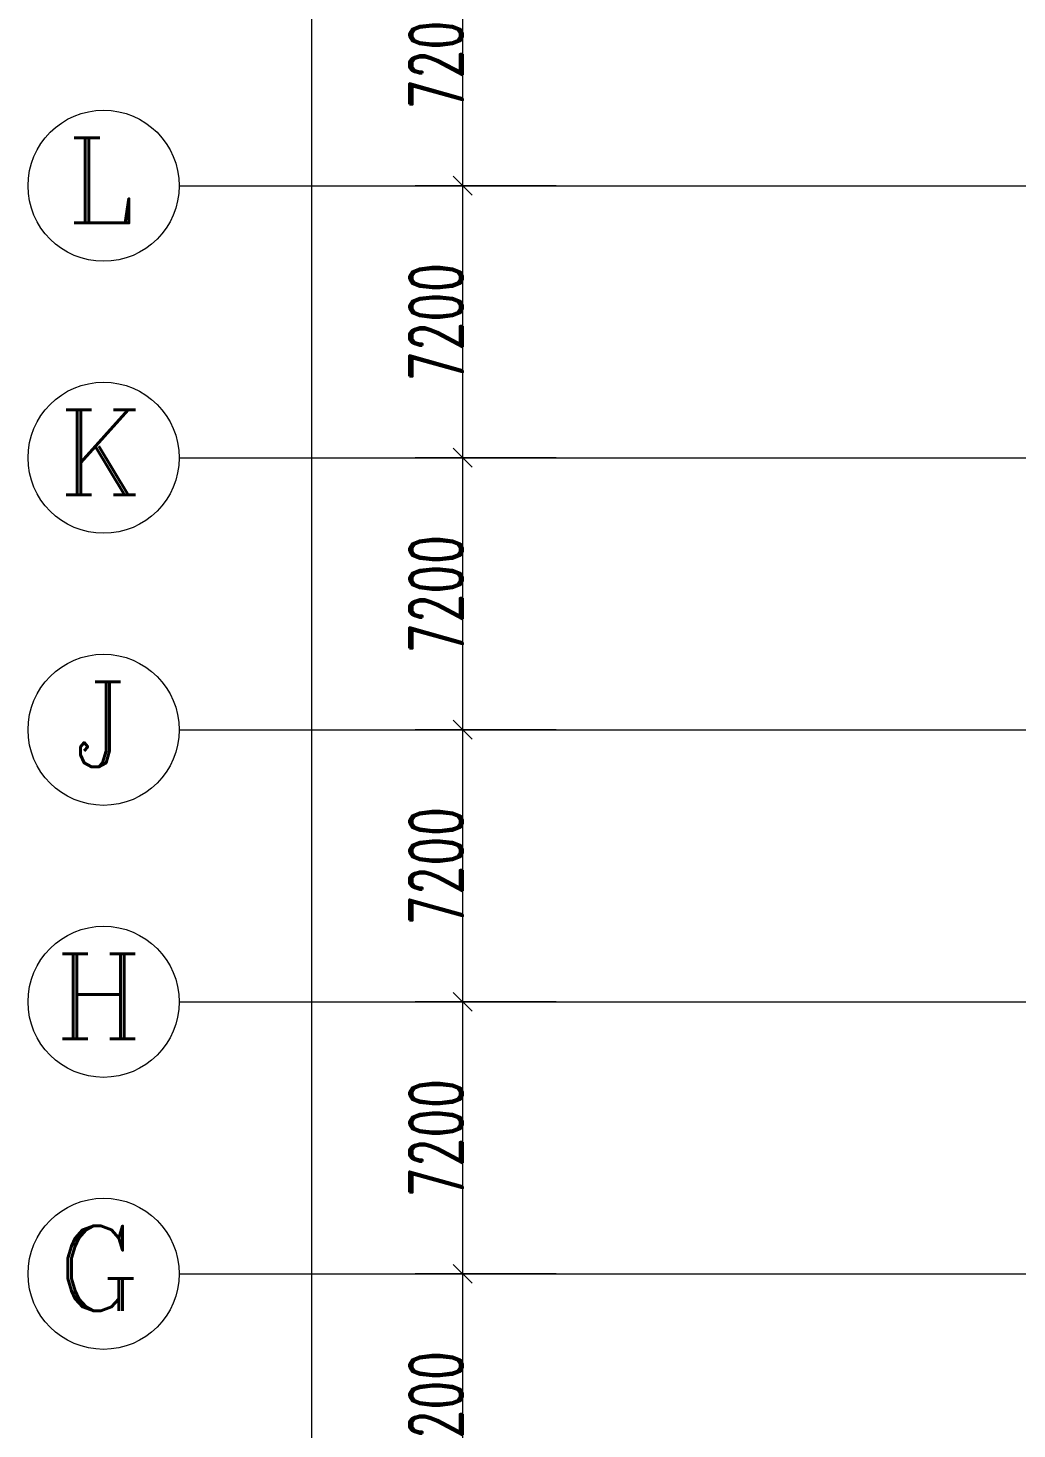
# Model space of a CAD drawing. Header units: millimetres. Extents: x -150677 to 326800, y -31706 to 192400.
# Drawn here: x -30000 to -3827, y 39092 to 76175 of the extents above; entities that cross this region are included whole.
import ezdxf

# ---------------------------------------------------------------- set-up
doc = ezdxf.new("R2010")
doc.units = ezdxf.units.MM
doc.linetypes.add('X-HLP3-AR-F3-LAY-03-001$0$轴网线', pattern=[22.04, 18.38, -1.83, 0, -1.83])
doc.layers.get('0').update_dxf_attribs({"color": 8})
doc.layers.get('Defpoints').update_dxf_attribs({"color": 8})
for name, color, linetype, lineweight in [('X-HLP3-AR-F3-LAY-03-001$0$A-ANNO-DIMS', 8, 'Continuous', 9), ('X-HLP3-AR-F3-LAY-03-001$0$S-GRID', 8, 'Continuous', 9), ('X-HLP3-AR-F3-LAY-03-001$0$S-GRID-IDEN', 8, 'Continuous', 9)]:
    doc.layers.add(name, color=color, linetype=linetype, lineweight=lineweight)
doc.styles.add('X-HLP3-AR-F3-LAY-03-001$0$RomanC', font='romanc__.ttf', dxfattribs={"height": 2250})
doc.styles.add('X-HLP3-AR-F3-LAY-03-001$0$RomanD_3', font='romand__.ttf', dxfattribs={"width": 0.65, "height": 1400})
doc.dimstyles.new('X-HLP3-AR-F3-LAY-03-001$0$第一_二道尺寸线', dxfattribs={"dimscale": 304.8, "dimtxt": 1405.004626, "dimasz": 1.64042, "dimexe": 4.10105, "dimexo": 0.0625, "dimgap": 0, "dimtad": 1, "dimdec": 0, "dimzin": 0, "dimdsep": 46, "dimtxsty": 'X-HLP3-AR-F3-LAY-03-001$0$RomanD_3', "dimblk1": 'X-HLP3-AR-F3-LAY-03-001$0$_Oblique', "dimblk2": 'X-HLP3-AR-F3-LAY-03-001$0$_Oblique', "dimsah": 1, "dimcen": 0.09, "dimazin": 0, "dimtfac": 1, "dimtdec": 4, "dimtix": 1, "dimtmove": 0, "dimatfit": 3, "dimfxl": 8.2021, "dimfxlon": 1, "dimtvp": 1, "dimtolj": 1, "dimtzin": 0, "dimlwd": 18, "dimlwe": 18, "dimarcsym": 2})

# ---------------------------------------------------------------- blocks, each defined once
blk = doc.blocks.new('X-HLP3-AR-F3-LAY-03-001$0$轴网 - 宽度系数 1_0-670626-LAY-3F-1_500-A')
at = {"layer": 'X-HLP3-AR-F3-LAY-03-001$0$S-GRID-IDEN'}
blk.add_circle((0, 0), 4, dxfattribs=at)
blk = doc.blocks.new('X-HLP3-AR-F3-LAY-03-001$0$_Oblique')
at = {"color": 0, "linetype": 'ByBlock', "lineweight": -2}
blk.add_line((-0.5, -0.5), (0.5, 0.5), dxfattribs=at)
blk = doc.blocks.new('*D1009')
at = {"layer": 'Defpoints', "color": 0, "transparency": 16777216}
for p in [(-16000, 79200), (-18500, 72000), (-16000, 72000)]:
    blk.add_point(p, dxfattribs=at)
at = {"layer": 'X-HLP3-AR-F3-LAY-03-001$0$A-ANNO-DIMS', "color": 0, "lineweight": 18, "transparency": 16777216}
for p, q in [((-16019.05, 79200), (-19750, 79200)), ((-18500, 79200), (-18500, 72000)), ((-16019.05, 72000), (-19750, 72000))]:
    blk.add_line(p, q, dxfattribs=at)
at = {"layer": 'X-HLP3-AR-F3-LAY-03-001$0$A-ANNO-DIMS', "color": 0, "lineweight": 18, "transparency": 16777216, "xscale": 500.0000000000001, "yscale": 500.0000000000001, "zscale": 500.0000000000001}
for p, rotation in [((-18500, 79200), 90), ((-18500, 72000), 270)]:
    blk.add_blockref('X-HLP3-AR-F3-LAY-03-001$0$_Oblique', p, dxfattribs=dict(at, rotation=rotation))
at = {"layer": 'X-HLP3-AR-F3-LAY-03-001$0$A-ANNO-DIMS', "color": 0, "lineweight": 18, "transparency": 16777216, "insert": (-19200, 75600), "char_height": 1400, "width": 3890.782, "attachment_point": 5, "rotation": 90, "style": 'X-HLP3-AR-F3-LAY-03-001$0$RomanD_3'}
blk.add_mtext('\\A1;7200', dxfattribs=at)
blk = doc.blocks.new('*D1019')
at = {"layer": 'Defpoints', "color": 0, "transparency": 16777216}
for p in [(-16000, 72000), (-18500, 64800), (-16000, 64800)]:
    blk.add_point(p, dxfattribs=at)
at = {"layer": 'X-HLP3-AR-F3-LAY-03-001$0$A-ANNO-DIMS', "color": 0, "lineweight": 18, "transparency": 16777216}
for p, q in [((-16019.05, 72000), (-19750, 72000)), ((-18500, 72000), (-18500, 64800)), ((-16019.05, 64800), (-19750, 64800))]:
    blk.add_line(p, q, dxfattribs=at)
at = {"layer": 'X-HLP3-AR-F3-LAY-03-001$0$A-ANNO-DIMS', "color": 0, "lineweight": 18, "transparency": 16777216, "xscale": 500.0000000000001, "yscale": 500.0000000000001, "zscale": 500.0000000000001}
for p, rotation in [((-18500, 72000), 90), ((-18500, 64800), 270)]:
    blk.add_blockref('X-HLP3-AR-F3-LAY-03-001$0$_Oblique', p, dxfattribs=dict(at, rotation=rotation))
at = {"layer": 'X-HLP3-AR-F3-LAY-03-001$0$A-ANNO-DIMS', "color": 0, "lineweight": 18, "transparency": 16777216, "insert": (-19200, 68400), "char_height": 1400, "width": 3890.782, "attachment_point": 5, "rotation": 90, "style": 'X-HLP3-AR-F3-LAY-03-001$0$RomanD_3'}
blk.add_mtext('\\A1;7200', dxfattribs=at)
blk = doc.blocks.new('*D1020')
at = {"layer": 'Defpoints', "color": 0, "transparency": 16777216}
for p in [(-16000, 64800), (-18500, 57600), (-16000, 57600)]:
    blk.add_point(p, dxfattribs=at)
at = {"layer": 'X-HLP3-AR-F3-LAY-03-001$0$A-ANNO-DIMS', "color": 0, "lineweight": 18, "transparency": 16777216}
for p, q in [((-16019.05, 64800), (-19750, 64800)), ((-18500, 64800), (-18500, 57600)), ((-16019.05, 57600), (-19750, 57600))]:
    blk.add_line(p, q, dxfattribs=at)
at = {"layer": 'X-HLP3-AR-F3-LAY-03-001$0$A-ANNO-DIMS', "color": 0, "lineweight": 18, "transparency": 16777216, "xscale": 500.0000000000001, "yscale": 500.0000000000001, "zscale": 500.0000000000001}
for p, rotation in [((-18500, 64800), 90), ((-18500, 57600), 270)]:
    blk.add_blockref('X-HLP3-AR-F3-LAY-03-001$0$_Oblique', p, dxfattribs=dict(at, rotation=rotation))
at = {"layer": 'X-HLP3-AR-F3-LAY-03-001$0$A-ANNO-DIMS', "color": 0, "lineweight": 18, "transparency": 16777216, "insert": (-19200, 61200), "char_height": 1400, "width": 3890.782, "attachment_point": 5, "rotation": 90, "style": 'X-HLP3-AR-F3-LAY-03-001$0$RomanD_3'}
blk.add_mtext('\\A1;7200', dxfattribs=at)
blk = doc.blocks.new('*D1021')
at = {"layer": 'Defpoints', "color": 0, "transparency": 16777216}
for p in [(-16000, 57600), (-18500, 50400), (-16000, 50400)]:
    blk.add_point(p, dxfattribs=at)
at = {"layer": 'X-HLP3-AR-F3-LAY-03-001$0$A-ANNO-DIMS', "color": 0, "lineweight": 18, "transparency": 16777216}
for p, q in [((-16019.05, 57600), (-19750, 57600)), ((-18500, 57600), (-18500, 50400)), ((-16019.05, 50400), (-19750, 50400))]:
    blk.add_line(p, q, dxfattribs=at)
at = {"layer": 'X-HLP3-AR-F3-LAY-03-001$0$A-ANNO-DIMS', "color": 0, "lineweight": 18, "transparency": 16777216, "xscale": 500.0000000000001, "yscale": 500.0000000000001, "zscale": 500.0000000000001}
for p, rotation in [((-18500, 57600), 90), ((-18500, 50400), 270)]:
    blk.add_blockref('X-HLP3-AR-F3-LAY-03-001$0$_Oblique', p, dxfattribs=dict(at, rotation=rotation))
at = {"layer": 'X-HLP3-AR-F3-LAY-03-001$0$A-ANNO-DIMS', "color": 0, "lineweight": 18, "transparency": 16777216, "insert": (-19200, 54000), "char_height": 1400, "width": 3890.782, "attachment_point": 5, "rotation": 90, "style": 'X-HLP3-AR-F3-LAY-03-001$0$RomanD_3'}
blk.add_mtext('\\A1;7200', dxfattribs=at)
blk = doc.blocks.new('*D1022')
at = {"layer": 'Defpoints', "color": 0, "transparency": 16777216}
for p in [(-16000, 50400), (-18500, 43200), (-16000, 43200)]:
    blk.add_point(p, dxfattribs=at)
at = {"layer": 'X-HLP3-AR-F3-LAY-03-001$0$A-ANNO-DIMS', "color": 0, "lineweight": 18, "transparency": 16777216}
for p, q in [((-16019.05, 50400), (-19750, 50400)), ((-18500, 50400), (-18500, 43200)), ((-16019.05, 43200), (-19750, 43200))]:
    blk.add_line(p, q, dxfattribs=at)
at = {"layer": 'X-HLP3-AR-F3-LAY-03-001$0$A-ANNO-DIMS', "color": 0, "lineweight": 18, "transparency": 16777216, "xscale": 500.0000000000001, "yscale": 500.0000000000001, "zscale": 500.0000000000001}
for p, rotation in [((-18500, 50400), 90), ((-18500, 43200), 270)]:
    blk.add_blockref('X-HLP3-AR-F3-LAY-03-001$0$_Oblique', p, dxfattribs=dict(at, rotation=rotation))
at = {"layer": 'X-HLP3-AR-F3-LAY-03-001$0$A-ANNO-DIMS', "color": 0, "lineweight": 18, "transparency": 16777216, "insert": (-19200, 46800), "char_height": 1400, "width": 3890.782, "attachment_point": 5, "rotation": 90, "style": 'X-HLP3-AR-F3-LAY-03-001$0$RomanD_3'}
blk.add_mtext('\\A1;7200', dxfattribs=at)
blk = doc.blocks.new('*D1023')
at = {"layer": 'Defpoints', "color": 0, "transparency": 16777216}
for p in [(-16000, 43200), (-18500, 36000), (-16000, 36000)]:
    blk.add_point(p, dxfattribs=at)
at = {"layer": 'X-HLP3-AR-F3-LAY-03-001$0$A-ANNO-DIMS', "color": 0, "lineweight": 18, "transparency": 16777216}
for p, q in [((-16019.05, 43200), (-19750, 43200)), ((-18500, 43200), (-18500, 36000)), ((-16019.05, 36000), (-19750, 36000))]:
    blk.add_line(p, q, dxfattribs=at)
at = {"layer": 'X-HLP3-AR-F3-LAY-03-001$0$A-ANNO-DIMS', "color": 0, "lineweight": 18, "transparency": 16777216, "xscale": 500.0000000000001, "yscale": 500.0000000000001, "zscale": 500.0000000000001}
for p, rotation in [((-18500, 43200), 90), ((-18500, 36000), 270)]:
    blk.add_blockref('X-HLP3-AR-F3-LAY-03-001$0$_Oblique', p, dxfattribs=dict(at, rotation=rotation))
at = {"layer": 'X-HLP3-AR-F3-LAY-03-001$0$A-ANNO-DIMS', "color": 0, "lineweight": 18, "transparency": 16777216, "insert": (-19200, 39600), "char_height": 1400, "width": 3890.782, "attachment_point": 5, "rotation": 90, "style": 'X-HLP3-AR-F3-LAY-03-001$0$RomanD_3'}
blk.add_mtext('\\A1;7200', dxfattribs=at)
blk = doc.blocks.new('*D931')
at = {"layer": 'Defpoints', "color": 0, "transparency": 16777216}
for p in [(-20000, 159050), (-22500, -650), (-20000, -650), (194400, -17706.224274), (201600, -17706.224274), (201600, -20206.224274)]:
    blk.add_point(p, dxfattribs=at)
at = {"layer": 'X-HLP3-AR-F3-LAY-03-001$0$A-ANNO-DIMS', "color": 0, "lineweight": 18, "transparency": 16777216}
for p, q in [((-20019.05, 159050), (-23750, 159050)), ((-22500, 159050), (-22500, -650)), ((-20019.05, -650), (-23750, -650)), ((194400, -17725.274274), (194400, -21456.224274)), ((201600, -17725.274274), (201600, -21456.224274)), ((194400, -20206.224274), (201600, -20206.224274))]:
    blk.add_line(p, q, dxfattribs=at)
at = {"layer": 'X-HLP3-AR-F3-LAY-03-001$0$A-ANNO-DIMS', "color": 0, "lineweight": 18, "transparency": 16777216, "xscale": 500.0000000000001, "yscale": 500.0000000000001, "zscale": 500.0000000000001}
for p, rotation in [((-22500, 159050), 90), ((-22500, -650), 270), ((194400, -20206.224274), 180)]:
    blk.add_blockref('X-HLP3-AR-F3-LAY-03-001$0$_Oblique', p, dxfattribs=dict(at, rotation=rotation))
blk.add_blockref('X-HLP3-AR-F3-LAY-03-001$0$_Oblique', (201600, -20206.224274), dxfattribs=at)
at = {"layer": 'X-HLP3-AR-F3-LAY-03-001$0$A-ANNO-DIMS', "color": 0, "lineweight": 18, "transparency": 16777216, "insert": (-23200, 79200), "char_height": 1400, "width": 5836.1730636, "attachment_point": 5, "rotation": 90, "style": 'X-HLP3-AR-F3-LAY-03-001$0$RomanD_3'}
blk.add_mtext('\\A1;159700', dxfattribs=at)
at = {"layer": 'X-HLP3-AR-F3-LAY-03-001$0$A-ANNO-DIMS', "color": 0, "lineweight": 18, "transparency": 16777216, "insert": (198000, -19506.224274), "char_height": 1400, "width": 3890.7820424, "attachment_point": 5, "style": 'X-HLP3-AR-F3-LAY-03-001$0$RomanD_3'}
blk.add_mtext('\\A1;7200', dxfattribs=at)

msp = doc.modelspace()

# ---------------------------------------------------------------- linework, layer by layer
at = {"layer": 'X-HLP3-AR-F3-LAY-03-001$0$S-GRID'}
for p, q in [((-26000, 72000), (-16000, 72000)), ((-26000, 64800), (-16000, 64800)), ((-26000, 57600), (-16000, 57600)), ((-26000, 50400), (-16000, 50400)), ((-26000, 43200), (-16000, 43200))]:
    msp.add_line(p, q, dxfattribs=at)
at = {"layer": 'X-HLP3-AR-F3-LAY-03-001$0$S-GRID', "linetype": 'X-HLP3-AR-F3-LAY-03-001$0$轴网线'}
for p, q in [((-16000, 72000), (308800, 72000)), ((-16000, 64800), (308800, 64800)), ((-16000, 57600), (308800, 57600)), ((-16000, 50400), (308800, 50400)), ((-16000, 43200), (308800, 43200))]:
    msp.add_line(p, q, dxfattribs=at)

# ---------------------------------------------------------------- block references
at = {"layer": 'X-HLP3-AR-F3-LAY-03-001$0$S-GRID-IDEN', "xscale": 499.9999999999995, "yscale": 499.9999999999995, "zscale": 499.9999999999995, "rotation": 270}
for p in [(-28000, 72000), (-28000, 64800), (-28000, 57600), (-28000, 50400), (-28000, 43200)]:
    msp.add_blockref('X-HLP3-AR-F3-LAY-03-001$0$轴网 - 宽度系数 1_0-670626-LAY-3F-1_500-A', p, dxfattribs=at)

# ---------------------------------------------------------------- texts
at = {"layer": 'X-HLP3-AR-F3-LAY-03-001$0$S-GRID-IDEN', "char_height": 2250, "attachment_point": 1, "style": 'X-HLP3-AR-F3-LAY-03-001$0$RomanC'}
for s, insert, width in [('\\fRomanC|b0|i0|c134|p2|;L', (-28969, 73267), 2324.894), ('\\fRomanC|b0|i0|c134|p2|;K', (-29184, 66067), 2845.991), ('\\fRomanC|b0|i0|c134|p2|;J', (-28804, 58867), 1924.05), ('\\fRomanC|b0|i0|c134|p2|;H', (-29284, 51667), 3086.497), ('\\fRomanC|b0|i0|c134|p2|;G', (-29234, 44467), 2966.244)]:
    msp.add_mtext(s, dxfattribs=dict(at, insert=insert, width=width))

# ---------------------------------------------------------------- dimensions: what is measured, and where the dimension line sits
at = {"layer": 'X-HLP3-AR-F3-LAY-03-001$0$A-ANNO-DIMS', "lineweight": 18}
for base, p1, p2, override, picture, middle in [((-22500, -650), (-20000, 159050), (-20000, -650), {"dimpost": '<>', "dimfxl": 159700}, '*D931', (-23200, 79200)), ((-18500, 72000), (-16000, 79200), (-16000, 72000), {"dimpost": '<>', "dimfxl": 7200}, '*D1009', (-19200, 75600)), ((-18500, 64800), (-16000, 72000), (-16000, 64800), {"dimpost": '<>', "dimfxl": 7200}, '*D1019', (-19200, 68400)), ((-18500, 57600), (-16000, 64800), (-16000, 57600), {"dimpost": '<>', "dimfxl": 7200}, '*D1020', (-19200, 61200)), ((-18500, 50400), (-16000, 57600), (-16000, 50400), {"dimpost": '<>', "dimfxl": 7200}, '*D1021', (-19200, 54000)), ((-18500, 43200), (-16000, 50400), (-16000, 43200), {"dimpost": '<>', "dimfxl": 7200}, '*D1022', (-19200, 46800)), ((-18500, 36000), (-16000, 43200), (-16000, 36000), {"dimpost": '<>', "dimfxl": 7200}, '*D1023', (-19200, 39600))]:
    dim = msp.add_linear_dim(base=base, p1=p1, p2=p2, angle=90, dimstyle='X-HLP3-AR-F3-LAY-03-001$0$第一_二道尺寸线', override=override, dxfattribs=at)
    dim.commit()
    dim.dimension.update_dxf_attribs({"geometry": picture, "text_midpoint": middle})

doc.saveas('drawing.dxf')
